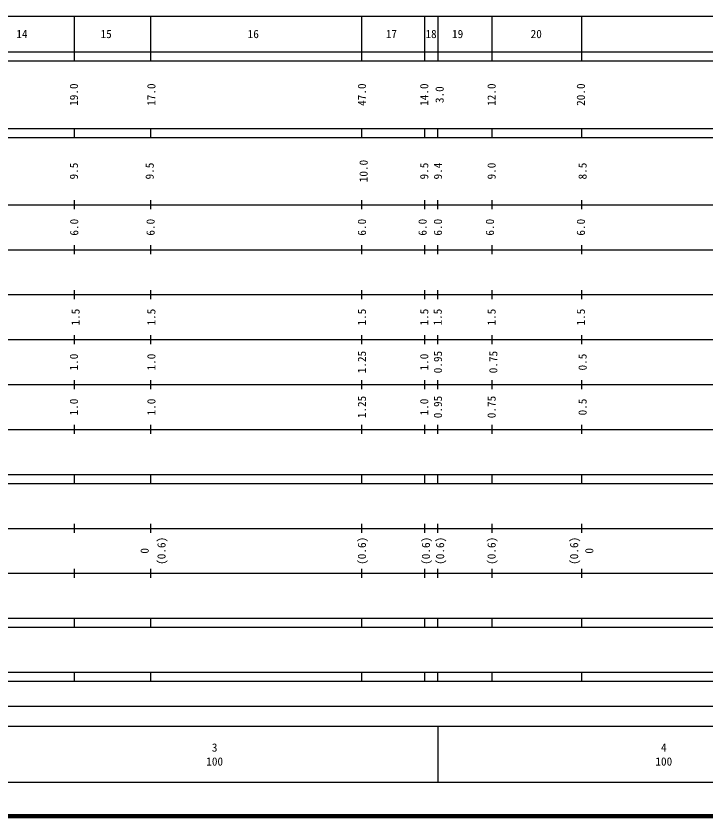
# Model space of a CAD drawing. Units: millimetres, scale not verified. Extents: x 40000 to 680000, y 20000 to 380000.
# Drawn here: x 274052 to 427466, y 20000 to 198000 of the extents above; entities that cross this region are included whole.
import ezdxf
from ezdxf.enums import TextEntityAlignment as Align

# ---------------------------------------------------------------- set-up
doc = ezdxf.new("R2010")
doc.units = ezdxf.units.MM
doc.header["$LTSCALE"] = 1000
doc.layers.add('M-TTL', color=2, linetype='Continuous', lineweight=140)
doc.layers.add('M-TTL-BAND', color=7, linetype='Continuous', lineweight=25)
doc.styles.add('ＭＳ ゴシック', font='')
doc.styles.get('ＭＳ ゴシック').set_extended_font_data('MS Gothic')

msp = doc.modelspace()

# ---------------------------------------------------------------- linework, layer by layer
at = {"layer": 'M-TTL'}
msp.add_line((40000, 20000), (680000, 20000), dxfattribs=at)
at = {"layer": 'M-TTL-BAND'}
for p, q in [((68000, 198000), (579000, 198000)), ((287000, 198000), (287000, 188000)), ((304000, 198000), (304000, 188000)), ((351000, 198000), (351000, 188000)), ((365000, 198000), (365000, 188000)), ((368000, 198000), (368000, 188000)), ((380000, 198000), (380000, 188000)), ((400000, 198000), (400000, 188000)), ((40000, 190000), (579000, 190000)), ((40000, 188000), (579000, 188000)), ((40000, 173000), (579000, 173000)), ((287000, 173000), (287000, 171000)), ((304000, 173000), (304000, 171000)), ((351000, 173000), (351000, 171000)), ((365000, 173000), (365000, 171000)), ((368000, 171000), (368000, 173000)), ((380000, 173000), (380000, 171000)), ((400000, 173000), (400000, 171000)), ((40000, 171000), (579000, 171000)), ((287000, 157000), (287000, 155000)), ((304000, 157000), (304000, 155000)), ((351000, 157000), (351000, 155000)), ((365000, 157000), (365000, 155000)), ((368000, 155000), (368000, 157000)), ((380000, 157000), (380000, 155000)), ((400000, 157000), (400000, 155000)), ((40000, 156000), (579000, 156000)), ((46000, 146000), (579000, 146000)), ((287000, 147000), (287000, 145000)), ((304000, 147000), (304000, 145000)), ((351000, 147000), (351000, 145000)), ((365000, 147000), (365000, 145000)), ((368000, 145000), (368000, 147000)), ((380000, 147000), (380000, 145000)), ((400000, 147000), (400000, 145000)), ((52000, 136000), (579000, 136000)), ((287000, 137000), (287000, 135000)), ((304000, 137000), (304000, 135000)), ((351000, 137000), (351000, 135000)), ((365000, 137000), (365000, 135000)), ((368000, 135000), (368000, 137000)), ((380000, 137000), (380000, 135000)), ((400000, 137000), (400000, 135000)), ((287000, 127000), (287000, 125000)), ((304000, 127000), (304000, 125000)), ((351000, 127000), (351000, 125000)), ((365000, 127000), (365000, 125000)), ((368000, 125000), (368000, 127000)), ((380000, 127000), (380000, 125000)), ((400000, 127000), (400000, 125000)), ((46000, 126000), (579000, 126000)), ((52000, 116000), (579000, 116000)), ((287000, 117000), (287000, 115000)), ((304000, 117000), (304000, 115000)), ((351000, 117000), (351000, 115000)), ((365000, 117000), (365000, 115000)), ((368000, 115000), (368000, 117000)), ((380000, 117000), (380000, 115000)), ((400000, 117000), (400000, 115000)), ((287000, 107000), (287000, 105000)), ((304000, 107000), (304000, 105000)), ((351000, 107000), (351000, 105000)), ((365000, 107000), (365000, 105000)), ((368000, 105000), (368000, 107000)), ((380000, 107000), (380000, 105000)), ((400000, 107000), (400000, 105000)), ((46000, 106000), (579000, 106000)), ((40000, 96000), (579000, 96000)), ((287000, 96000), (287000, 94000)), ((304000, 96000), (304000, 94000)), ((351000, 96000), (351000, 94000)), ((365000, 96000), (365000, 94000)), ((368000, 94000), (368000, 96000)), ((380000, 96000), (380000, 94000)), ((400000, 96000), (400000, 94000)), ((40000, 94000), (579000, 94000)), ((49000, 84000), (579000, 84000)), ((287000, 85000), (287000, 83000)), ((304000, 85000), (304000, 83000)), ((351000, 85000), (351000, 83000)), ((365000, 85000), (365000, 83000)), ((368000, 83000), (368000, 85000)), ((380000, 85000), (380000, 83000)), ((400000, 85000), (400000, 83000)), ((287000, 75000), (287000, 73000)), ((304000, 75000), (304000, 73000)), ((351000, 75000), (351000, 73000)), ((365000, 75000), (365000, 73000)), ((368000, 73000), (368000, 75000)), ((380000, 75000), (380000, 73000)), ((400000, 75000), (400000, 73000)), ((40000, 74000), (579000, 74000)), ((40000, 64000), (579000, 64000)), ((287000, 64000), (287000, 62000)), ((304000, 64000), (304000, 62000)), ((351000, 64000), (351000, 62000)), ((365000, 64000), (365000, 62000)), ((368000, 62000), (368000, 64000)), ((380000, 64000), (380000, 62000)), ((400000, 64000), (400000, 62000)), ((40000, 62000), (579000, 62000)), ((40000, 52000), (579000, 52000)), ((287000, 52000), (287000, 50000)), ((304000, 52000), (304000, 50000)), ((351000, 52000), (351000, 50000)), ((365000, 52000), (365000, 50000)), ((368000, 50000), (368000, 52000)), ((380000, 52000), (380000, 50000)), ((400000, 52000), (400000, 50000)), ((40000, 50000), (579000, 50000)), ((70805, 44406), (565903, 44406)), ((40000, 40000), (579000, 40000)), ((368000, 40000), (368000, 27500)), ((68000, 27500), (579000, 27500))]:
    msp.add_line(p, q, dxfattribs=at)

# ---------------------------------------------------------------- texts
at = {"layer": 'M-TTL-BAND', "style": 'ＭＳ ゴシック'}
for s, p in [('14', (275381, 194000)), ('15', (294132, 194000)), ('16', (326883, 194000)), ('17', (357634, 194000)), ('18', (366470, 194000)), ('19', (372385, 194000)), ('20', (389885, 194000)), ('3', (318288, 35238)), ('4', (418288, 35238)), ('100', (318288, 32131)), ('100', (418288, 32131))]:
    msp.add_text(s, height=1833, dxfattribs=at).set_placement(p, align=Align.MIDDLE_CENTER)
for s, p in [('19.0', (286934, 180500)), ('17.0', (304185, 180500)), ('47.0', (351061, 180500)), ('14.0', (364937, 180500)), ('3.0', (368364, 180500)), ('12.0', (379937, 180500)), ('20.0', (399813, 180500)), ('10.0', (351436, 163500)), ('9.5', (286934, 163500)), ('9.5', (303810, 163500)), ('9.5', (364937, 163500)), ('9.4', (367989, 163500)), ('9.0', (379937, 163500)), ('8.5', (400188, 163500)), ('6.0', (287000, 151000)), ('6.0', (304000, 151000)), ('6.0', (351061, 151000)), ('6.0', (364562, 151000)), ('6.0', (367989, 151000)), ('6.0', (379562, 151000)), ('6.0', (399813, 151000)), ('1.5', (287309, 131000)), ('1.5', (304185, 131000)), ('1.5', (351061, 131000)), ('1.5', (364937, 131000)), ('1.5', (367937, 131000)), ('1.5', (379937, 131000)), ('1.5', (399813, 131000)), ('1.25', (351061, 121000)), ('0.95', (367989, 121000)), ('0.75', (380312, 121000)), ('1.0', (286934, 121000)), ('1.0', (304185, 121000)), ('1.0', (364937, 121000)), ('0.5', (400188, 121000)), ('1.0', (286934, 111000)), ('1.0', (304185, 111000)), ('1.25', (351061, 111000)), ('1.0', (364937, 111000)), ('0.95', (367989, 111000)), ('0.75', (379937, 111000)), ('0.5', (400188, 111000)), ('(0.6)', (306435, 79000)), ('(0.6)', (351061, 79000)), ('(0.6)', (365312, 79000)), ('(0.6)', (368467, 79000)), ('(0.6)', (379937, 79000)), ('(0.6)', (398313, 79000)), ('0', (302685, 79000)), ('0', (401688, 79000))]:
    msp.add_text(s, height=1833, rotation=90, dxfattribs=at).set_placement(p, align=Align.MIDDLE_CENTER)

doc.saveas('drawing.dxf')
